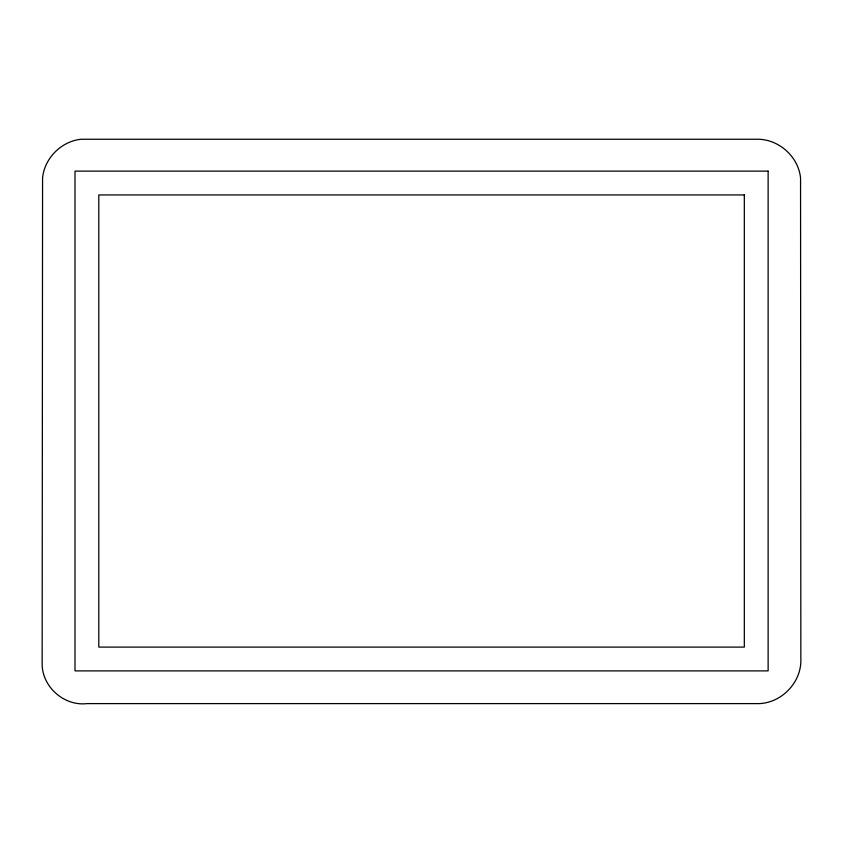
<?xml version="1.0" encoding="UTF-8"?>
<svg xmlns="http://www.w3.org/2000/svg" width="843" height="843" viewBox="0 0 843 843"><rect width="100%" height="100%" fill="white"/><g stroke="black" fill="none" stroke-linecap="round" stroke-linejoin="round"><path stroke-width="1.26" d="M42.572 177.725L42.15 664.99C42.814 687.519 64.521 706.255 86.903 703.61L756.224 703.61C780.218 704.558 801.798 682.988 800.85 658.994L800.555 178.021C798.384 156.25 778.089 138.505 756.224 139.253L81.044 139.253C61.36 141.318 44.647 158.041 42.572 177.725M768.131 171.129L75.006 171.129L75.006 670.891L768.131 670.891L768.131 171.129M744.327 194.933L98.8 194.933L98.8 647.097L744.327 647.097L744.327 194.933"/></g></svg>
